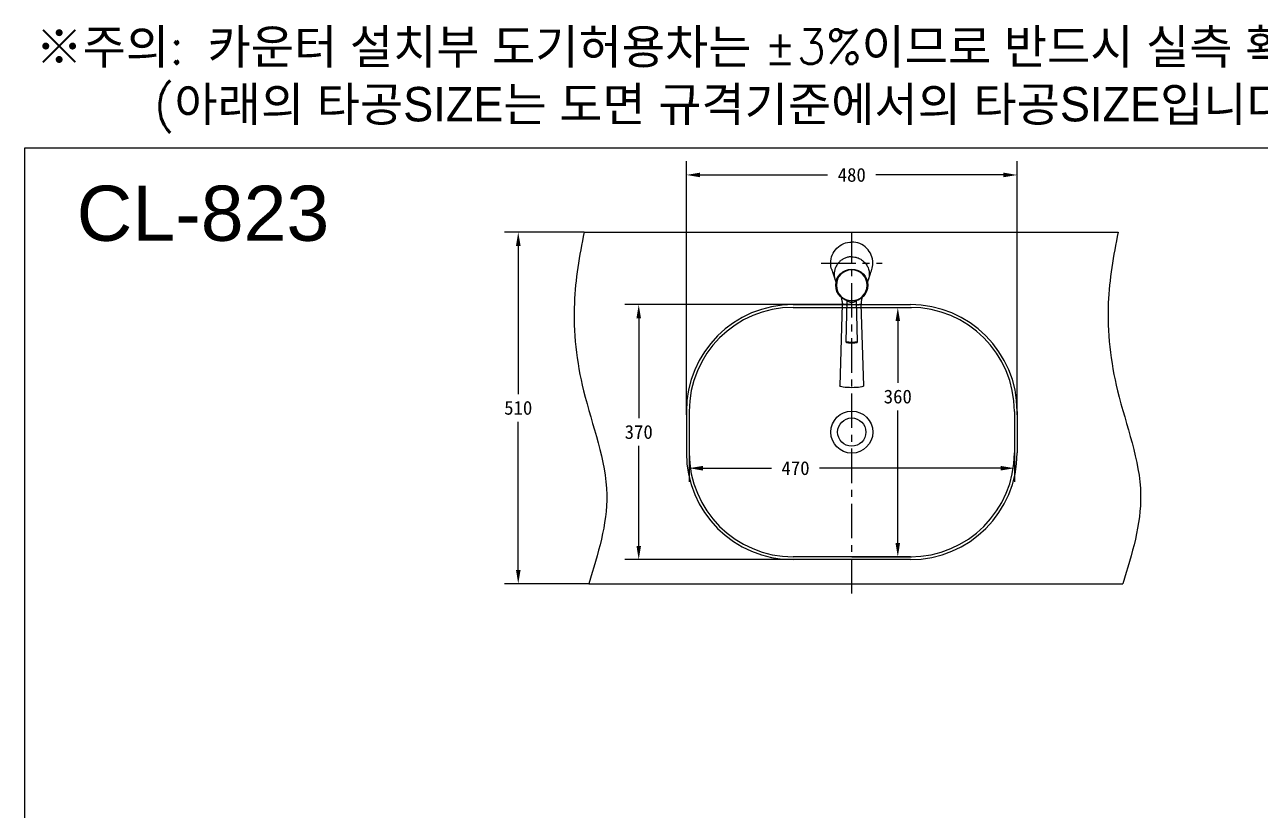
# Model space of a CAD drawing. Extents: x 6851 to 9951, y 0 to 2279.
# Drawn here: x 6851 to 8644, y 1139 to 2279 of the extents above; entities that cross this region are included whole.
import ezdxf

# ---------------------------------------------------------------- set-up
doc = ezdxf.new("R2010")
doc.units = 0
doc.header["$LTSCALE"] = 20
doc.header["$MEASUREMENT"] = 0
doc.linetypes.add('CENTER', pattern=[2, 1.25, -0.25, 0.25, -0.25])
doc.layers.get('0').update_dxf_attribs({"linetype": 'CONTINUOUS'})
doc.layers.get('DEFPOINTS').update_dxf_attribs({"linetype": 'CONTINUOUS'})
for name, color, linetype in [('1', 1, 'CONTINUOUS'), ('3', 3, 'CONTINUOUS'), ('5', 5, 'CONTINUOUS'), ('CENTER', 2, 'CENTER')]:
    doc.layers.add(name, color=color, linetype=linetype)
doc.styles.add('GHS', font='romans', dxfattribs={"bigfont": 'ghs'})
doc.dimstyles.new('Standard$0', dxfattribs={"dimtxt": 0.18, "dimasz": 0.18, "dimexe": 0.18, "dimexo": 0.0625, "dimgap": 0.09, "dimtad": 0, "dimtih": 1, "dimtoh": 1, "dimdec": 4, "dimzin": 0, "dimdsep": 46, "dimtxsty": 'Standard', "dimcen": 0.09, "dimadec": 0, "dimazin": 0, "dimtfac": 1, "dimtdec": 4, "dimtofl": 0, "dimtmove": 0, "dimatfit": 3, "dimfxl": 0, "dimtolj": 1, "dimtzin": 0, "dimarcsym": 0})

# ---------------------------------------------------------------- blocks, each defined once
blk = doc.blocks.new('*D40')
at = {"layer": '3', "color": 3, "lineweight": -2}
for p, q in [((7810.9, 1712.9), (7810.9, 2080.8)), ((8290.9, 1712.9), (8290.9, 2080.8)), ((7830.9, 2060.8), (8015.9, 2060.8)), ((8270.9, 2060.8), (8085.9, 2060.8))]:
    blk.add_line(p, q, dxfattribs=at)
at = {"layer": '3', "color": 3}
for points in [[(7830.9, 2064.2), (7830.9, 2057.5), (7810.9, 2060.8)], [(8270.9, 2064.2), (8270.9, 2057.5), (8290.9, 2060.8)]]:
    blk.add_solid(points, dxfattribs=at)
at = {"layer": 'DEFPOINTS', "color": 0}
for p in [(8290.9, 2060.8), (7810.9, 1712.9), (8290.9, 1712.9)]:
    blk.add_point(p, dxfattribs=at)
at = {"layer": '3', "color": 2, "insert": (8050.9, 2060.8), "char_height": 20, "attachment_point": 5}
blk.add_mtext('\\A1;480', dxfattribs=at)
blk = doc.blocks.new('*D41')
at = {"layer": '3', "color": 3, "lineweight": -2}
for p, q in [((8050.9, 1872.9), (7721.8, 1872.9)), ((7741.8, 1852.9), (7741.8, 1707.9)), ((7741.8, 1522.9), (7741.8, 1667.9)), ((8050.9, 1502.9), (7721.8, 1502.9))]:
    blk.add_line(p, q, dxfattribs=at)
at = {"layer": '3', "color": 3}
for points in [[(7738.5, 1852.9), (7745.1, 1852.9), (7741.8, 1872.9)], [(7738.5, 1522.9), (7745.1, 1522.9), (7741.8, 1502.9)]]:
    blk.add_solid(points, dxfattribs=at)
at = {"layer": 'DEFPOINTS', "color": 0}
for p in [(8050.9, 1872.9), (7741.8, 1502.9), (8050.9, 1502.9)]:
    blk.add_point(p, dxfattribs=at)
at = {"layer": '3', "color": 2, "insert": (7741.8, 1687.9), "char_height": 20, "attachment_point": 5}
blk.add_mtext('\\A1;370', dxfattribs=at)
blk = doc.blocks.new('*D42')
at = {"layer": '3', "color": 3, "lineweight": -2}
for p, q in [((8050.9, 1868.8), (8137.7, 1868.8)), ((8117.7, 1848.8), (8117.7, 1759.3)), ((8117.7, 1527), (8117.7, 1719.3)), ((8050.9, 1507), (8137.7, 1507))]:
    blk.add_line(p, q, dxfattribs=at)
at = {"layer": '3', "color": 3}
for points in [[(8114.4, 1848.8), (8121, 1848.8), (8117.7, 1868.8)], [(8114.4, 1527), (8121, 1527), (8117.7, 1507)]]:
    blk.add_solid(points, dxfattribs=at)
at = {"layer": 'DEFPOINTS', "color": 0}
for p in [(8050.9, 1868.8), (8050.9, 1507), (8117.7, 1507)]:
    blk.add_point(p, dxfattribs=at)
at = {"layer": '3', "color": 2, "insert": (8117.7, 1739.3), "char_height": 20, "attachment_point": 5}
blk.add_mtext('\\A1;360', dxfattribs=at)
blk = doc.blocks.new('*D43')
at = {"layer": '3', "color": 3, "lineweight": -2}
for p, q in [((7815, 1687.9), (7815, 1615.5)), ((8286.8, 1687.9), (8286.8, 1615.5)), ((7835, 1635.5), (7934.3, 1635.5)), ((8266.8, 1635.5), (8004.3, 1635.5))]:
    blk.add_line(p, q, dxfattribs=at)
at = {"layer": '3', "color": 3}
for points in [[(7835, 1638.8), (7835, 1632.1), (7815, 1635.5)], [(8266.8, 1638.8), (8266.8, 1632.1), (8286.8, 1635.5)]]:
    blk.add_solid(points, dxfattribs=at)
at = {"layer": 'DEFPOINTS', "color": 0}
for p in [(7815, 1687.9), (8286.8, 1687.9), (8286.8, 1635.5)]:
    blk.add_point(p, dxfattribs=at)
at = {"layer": '3', "color": 2, "insert": (7969.3, 1635.5), "char_height": 20, "attachment_point": 5}
blk.add_mtext('\\A1;470', dxfattribs=at)
blk = doc.blocks.new('*D74')
at = {"layer": '3', "color": 3, "lineweight": -2}
for p, q in [((7662.6, 1977.9), (7547, 1977.9)), ((7567, 1957.9), (7567, 1742.9)), ((7567, 1487.9), (7567, 1702.9)), ((7669.3, 1467.9), (7547, 1467.9))]:
    blk.add_line(p, q, dxfattribs=at)
at = {"layer": '3', "color": 3}
for points in [[(7563.7, 1957.9), (7570.4, 1957.9), (7567, 1977.9)], [(7563.7, 1487.9), (7570.4, 1487.9), (7567, 1467.9)]]:
    blk.add_solid(points, dxfattribs=at)
at = {"layer": 'DEFPOINTS', "color": 0}
for p in [(7662.6, 1977.9), (7567, 1467.9), (7669.3, 1467.9)]:
    blk.add_point(p, dxfattribs=at)
at = {"layer": '3', "color": 2, "insert": (7567, 1722.9), "char_height": 20, "attachment_point": 5}
blk.add_mtext('\\A1;510', dxfattribs=at)

msp = doc.modelspace()

# ---------------------------------------------------------------- linework, layer by layer
for p, q in [((7965.90492, 1872.85283), (8135.90492, 1872.85283)), ((7965.90492, 1868.75283), (8135.90492, 1868.75283)), ((7810.90492, 1717.85283), (7810.90492, 1657.85283)), ((7815.00492, 1717.85283), (7815.00492, 1657.85283)), ((8286.80492, 1717.85283), (8286.80492, 1657.85283)), ((8290.90492, 1717.85283), (8290.90492, 1657.85283)), ((8135.90492, 1506.95283), (7965.90492, 1506.95283)), ((8135.90492, 1502.85283), (7965.90492, 1502.85283))]:
    msp.add_line(p, q)
at = {"color": 7}
for radius in [30.5, 20.5]:
    msp.add_circle((8050.90492, 1687.85283), radius, dxfattribs=at)
for centre, radius, start, end in [((7965.90492, 1717.85283), 155, 90, 180), ((7965.90492, 1717.85283), 150.9, 90, 180), ((8135.90492, 1717.85283), 155, 0, 90), ((8135.90492, 1717.85283), 150.9, 0, 90), ((7965.90492, 1657.85283), 155, 180, 270), ((7965.90492, 1657.85283), 150.9, 180, 270), ((8135.90492, 1657.85283), 155, 270, 0), ((8135.90492, 1657.85283), 150.9, 270, 0)]:
    msp.add_arc(centre, radius, start, end)
at = {"layer": '1', "color": 7, "linetype": 'Continuous'}
for p, q in [((8037.02964, 1873.40619), (8033.46469, 1754.87159)), ((8043.83181, 1878.64756), (8042.36132, 1819.18737)), ((8059.44852, 1819.18684), (8057.97764, 1878.66252)), ((8068.34515, 1754.87159), (8064.7802, 1873.40619))]:
    msp.add_line(p, q, dxfattribs=at)
msp.add_circle((8050.90492, 1900.8769), 23.27387, dxfattribs=at)
at = {"layer": '1', "color": 7, "linetype": 'Continuous', "extrusion": (-1.26892e-17, -1.23723e-16, -1)}
msp.add_circle((-8050.90492, 1900.8769), 22.35241, dxfattribs=at)
at = {"layer": '1', "color": 7, "linetype": 'Continuous', "extrusion": (0, 0, -1)}
for start_param, end_param in [(4.7123889804, 6.2877014312), (3.1370765296, 4.7123889804)]:
    msp.add_ellipse((8050.90492, 1754.86025), major_axis=(-17.4404, 0), ratio=0.14708, start_param=start_param, end_param=end_param, dxfattribs=at)
at = {"layer": '1', "color": 5}
for points in [[(7662.62516, 1977.85283), (7655.73866, 1943.7256), (7642.60117, 1867.4051), (7657.45531, 1738.26396), (7711.67876, 1604.75341), (7682.78445, 1511.01289), (7669.32095, 1467.85283)], [(8437.36585, 1977.85283), (8430.47935, 1943.7256), (8417.34185, 1867.4051), (8432.19599, 1738.26396), (8486.41944, 1604.75341), (8457.52513, 1511.01289), (8444.06164, 1467.85283)]]:
    msp.add_open_spline(points, degree=3, knots=[30.4410867334, 30.4410867334, 30.4410867334, 30.4410867334, 134.2959113418, 262.3295507129, 416.7957286515, 548.5805242929, 548.5805242929, 548.5805242929, 548.5805242929], dxfattribs=at)
at = {"layer": '1', "color": 7, "linetype": 'Continuous'}
for points, knots in [([(8021.90042, 1923.44728), (8020.89137, 1926.51754), (8020.36489, 1929.76528), (8020.36028, 1936.97945), (8021.14801, 1940.97605), (8024.20784, 1948.38173), (8026.44614, 1951.74608), (8032.14219, 1957.45046), (8035.50622, 1959.69448), (8042.89643, 1962.76084), (8046.86987, 1963.55935), (8050.90492, 1963.55935)], [0, 0, 0, 0, 0.1683700448, 0.1683700448, 0.3762775336, 0.3762775336, 0.5841850224, 0.5841850224, 0.7920925112, 0.7920925112, 1, 1, 1, 1]), ([(8079.90941, 1923.44728), (8080.91847, 1926.51754), (8081.44495, 1929.76528), (8081.44956, 1936.97945), (8080.66182, 1940.97605), (8077.60198, 1948.38173), (8075.36369, 1951.74608), (8069.66764, 1957.45046), (8066.30361, 1959.69448), (8058.9134, 1962.76084), (8054.93997, 1963.55935), (8050.90492, 1963.55935)], [0, 0, 0, 0, 0.1683700448, 0.1683700448, 0.3762775336, 0.3762775336, 0.5841850224, 0.5841850224, 0.7920925112, 0.7920925112, 1, 1, 1, 1]), ([(8050.90492, 1942.16096), (8049.23926, 1942.16094), (8045.90795, 1941.83277), (8041.10313, 1940.37478), (8036.67515, 1938.00742), (8032.79415, 1934.82155), (8029.60935, 1930.93968), (8027.24286, 1926.51121), (8025.78573, 1921.70613), (8025.2936, 1916.70921), (8025.72393, 1912.33972), (8026.41409, 1909.72026), (8026.73928, 1908.73439)], [0, 0, 0, 0, 0.1039148877, 0.207829893, 0.3117448984, 0.4156599037, 0.519574909, 0.6234899143, 0.7274049197, 0.831319925, 0.9352349303, 1, 1, 1, 1]), ([(8050.90492, 1942.16095), (8052.40362, 1942.08362), (8055.58699, 1941.91936), (8060.46408, 1940.48477), (8065.40185, 1937.89892), (8069.93991, 1933.97184), (8073.56053, 1928.86598), (8075.83947, 1922.96093), (8076.66679, 1916.22176), (8075.96073, 1911.57734), (8075.19505, 1909.12186)], [0, 0, 0, 0, 0.094437786, 0.2005935521, 0.317702508, 0.4437684518, 0.5755080381, 0.7086946999, 0.8388722125, 1, 1, 1, 1]), ([(8021.89289, 1923.46567), (8022.07901, 1922.89993), (8022.45594, 1921.75413), (8023.01602, 1920.05164), (8023.56437, 1918.38481), (8024.08828, 1916.79227), (8024.5883, 1915.27234), (8025.065, 1913.82331), (8025.51893, 1912.44348), (8025.95066, 1911.13112), (8026.35264, 1909.90921), (8026.61105, 1909.12372), (8026.73265, 1908.75408)], [0, 0, 0, 0, 0.1165972969, 0.2358768861, 0.3496882331, 0.458170823, 0.5614641392, 0.6597076643, 0.7530408792, 0.8416032634, 0.9255342948, 1, 1, 1, 1]), ([(8075.07718, 1908.75408), (8075.19879, 1909.12372), (8075.45719, 1909.90921), (8075.85917, 1911.13112), (8076.2909, 1912.44348), (8076.74484, 1913.82331), (8077.22154, 1915.27234), (8077.72155, 1916.79227), (8078.24546, 1918.38481), (8078.7938, 1920.05164), (8079.35388, 1921.75413), (8079.73083, 1922.89993), (8079.91694, 1923.46567)], [0, 0, 0, 0, 0.0744657052, 0.1583967366, 0.2469591208, 0.3402923357, 0.4385358608, 0.541829177, 0.6503117669, 0.7641231139, 0.8834027031, 1, 1, 1, 1]), ([(8026.73392, 1908.75023), (8026.89413, 1908.26442), (8027.21527, 1907.31376), (8027.67182, 1906.02179), (8027.95813, 1905.23375), (8028.07162, 1904.92446)], [0, 0, 0, 0, 0.396041779, 0.7631879061, 1, 1, 1, 1]), ([(8073.76169, 1904.98905), (8073.88279, 1905.31956), (8074.17123, 1906.11514), (8074.61882, 1907.38513), (8074.92473, 1908.29161), (8075.07592, 1908.75023)], [0, 0, 0, 0, 0.2546671215, 0.6155493547, 1, 1, 1, 1]), ([(8035.52734, 1883.44692), (8035.68291, 1882.89297), (8036.03918, 1881.56381), (8036.54877, 1879.30374), (8036.98067, 1876.5097), (8037.05222, 1874.4931), (8037.02977, 1873.40855)], [0, 0, 0, 0, 0.1694244541, 0.4049955177, 0.6817739856, 1, 1, 1, 1]), ([(8064.78005, 1873.40855), (8064.75762, 1874.4931), (8064.82917, 1876.5097), (8065.26107, 1879.30374), (8065.77633, 1881.58898), (8066.1403, 1882.94281), (8066.30345, 1883.52139)], [0, 0, 0, 0, 0.3158276968, 0.5905202175, 0.8243158944, 1, 1, 1, 1]), ([(8043.12188, 1872.13172), (8042.839, 1872.20395), (8041.8484, 1872.46727), (8040.35762, 1872.90769), (8038.87879, 1873.35092), (8037.5473, 1873.68389), (8037.09835, 1873.63743), (8037.04049, 1873.46909)], [0, 0, 0, 0, 0.0796284056, 0.2863010565, 0.4802660384, 0.6679219231, 1, 1, 1, 1]), ([(8057.97705, 1878.6744), (8057.98294, 1878.39083), (8057.39334, 1877.79092), (8055.28985, 1876.55577), (8053.60638, 1875.92219), (8049.80846, 1875.65241), (8047.86267, 1876.06708), (8045.10291, 1877.26184), (8044.17376, 1878.01358), (8043.85749, 1878.53922), (8043.83358, 1878.60964), (8043.8368, 1878.66603)], [0, 0, 0, 0, 0.2216298059, 0.2216298059, 0.4653464907, 0.4653464907, 0.7090631755, 0.7090631755, 0.9527798602, 0.9527798602, 1, 1, 1, 1]), ([(8058.87171, 1872.17918), (8059.09301, 1872.23659), (8059.68081, 1872.39373), (8060.55339, 1872.6421), (8061.44779, 1872.90729), (8062.22742, 1873.14012), (8062.90009, 1873.33467), (8063.47068, 1873.48556), (8063.94178, 1873.58782), (8064.31332, 1873.63621), (8064.55896, 1873.6263), (8064.70499, 1873.57144), (8064.75446, 1873.51205), (8064.76837, 1873.474), (8064.76937, 1873.47103)], [0, 0, 0, 0, 0.0565339337, 0.1551970107, 0.2538600876, 0.3525231646, 0.4511862415, 0.5498493184, 0.6485123954, 0.7471754723, 0.8458385492, 0.9198358569, 0.9938331646, 1, 1, 1, 1]), ([(8042.36129, 1819.18601), (8042.36129, 1819.18566), (8042.36129, 1819.18531), (8042.36215, 1819.00103), (8043.27487, 1818.81665), (8046.41156, 1818.55435), (8048.6332, 1818.47589), (8050.90492, 1818.47589)], [0, 0, 0, 0, 0.0009363363, 0.0009363363, 0.5004681682, 0.5004681682, 1, 1, 1, 1]), ([(8042.38248, 1819.18643), (8042.37211, 1819.09539), (8042.37184, 1818.87115), (8042.5287, 1818.54663), (8042.75779, 1818.29691), (8043.00531, 1818.1321), (8043.30555, 1817.9978), (8043.71887, 1817.87571), (8044.31226, 1817.75771), (8045.08111, 1817.65029), (8045.982, 1817.55918), (8047.01084, 1817.4846), (8048.12234, 1817.42897), (8049.29451, 1817.39264), (8050.23447, 1817.37976), (8050.77138, 1817.37831), (8050.90492, 1817.37831)], [0, 0, 0, 0, 0.0255289286, 0.0665186558, 0.1050793134, 0.147590505, 0.2022329841, 0.2876192952, 0.3879431802, 0.483246075, 0.5833898733, 0.6810669572, 0.7774904014, 0.8732123486, 0.968553814, 1, 1, 1, 1]), ([(8050.90492, 1818.47589), (8053.17662, 1818.47589), (8055.3992, 1818.5543), (8058.53955, 1818.81716), (8059.45042, 1818.99993), (8059.44853, 1819.1863), (8059.44853, 1819.18677), (8059.44851, 1819.18724)], [0, 0, 0, 0, 0.4993757051, 0.4993757051, 0.9987514103, 0.9987514103, 1, 1, 1, 1]), ([(8050.90492, 1817.37831), (8051.11721, 1817.37831), (8051.73104, 1817.38095), (8052.74258, 1817.39809), (8053.89926, 1817.4379), (8054.98667, 1817.49647), (8055.98016, 1817.57276), (8056.86043, 1817.6664), (8057.61449, 1817.77672), (8058.25283, 1817.91571), (8058.67749, 1818.05466), (8059.05487, 1818.29164), (8059.30961, 1818.58784), (8059.45134, 1818.91809), (8059.43728, 1819.12112), (8059.42704, 1819.18449)], [0, 0, 0, 0, 0.0499149549, 0.1450976615, 0.2405338778, 0.3363582255, 0.4328172509, 0.5302677672, 0.6293876081, 0.731922272, 0.844773037, 0.897852397, 0.9396832262, 0.9818177008, 1, 1, 1, 1])]:
    msp.add_open_spline(points, degree=3, knots=knots, dxfattribs=at)
at = {"layer": '5', "color": 5}
for p, q in [((7662.62516, 1977.85283), (8437.36585, 1977.85283)), ((7669.32095, 1467.85283), (8444.06164, 1467.85283))]:
    msp.add_line(p, q, dxfattribs=at)
at = {"layer": '5', "color": 212}
msp.add_lwpolyline([(6850.90492, 2100), (9950.90492, 2100), (9950.90492, 0), (6850.90492, 0)], close=True, dxfattribs=at)
at = {"layer": 'CENTER', "color": 1, "linetype": 'CENTER', "ltscale": 2}
for p, q in [((8050.90492, 1453.9812), (8050.90492, 1976.74594)), ((8006.5953, 1932.85283), (8095.24395, 1932.85283))]:
    msp.add_line(p, q, dxfattribs=at)

# ---------------------------------------------------------------- texts
at = {"insert": (6926.29687, 2045.27793), "char_height": 80, "width": 460, "attachment_point": 1, "style": 'GHS'}
msp.add_mtext('{\\fArial|b0|i0|c0|p34;CL-823}', dxfattribs=at)
at = {"layer": '3', "insert": (6866.77975, 2271.83081), "char_height": 50, "attachment_point": 1, "style": 'GHS'}
msp.add_mtext_dynamic_manual_height_columns('{\\fGulim|b0|i0|c129|p50;※주의}: {\\fGulim|b0|i0|c129|p50;카운터 설치부 도기허용차는 }±3%{\\fGulim|b0|i0|c129|p50;이므로 반드시 실측 확인 후 시공하십시오}.\\P     ({\\fGulim|b0|i0|c129|p50;아래의 타공SIZE는 도면 규격기준에서의 타공SIZE입니다.)}', width=3042.4010348, gutter_width=13.505, heights=[0], dxfattribs=at)

# ---------------------------------------------------------------- dimensions: what is measured, and where the dimension line sits
at = {"layer": '3'}
dim = msp.add_linear_dim(base=(8290.90492, 2060.83803), p1=(7810.90492, 1712.85283), p2=(8290.90492, 1712.85283), dimstyle='Standard$0', override={"dimtxt": 20, "dimasz": 20, "dimexe": 20, "dimexo": 0, "dimgap": 10, "dimzin": 8, "dimclrd": 3, "dimclre": 3, "dimclrt": 2}, dxfattribs=at)
dim.commit()
dim.dimension.update_dxf_attribs({"geometry": '*D40', "text_midpoint": (8050.90492, 2060.83803)})
dim = msp.add_linear_dim(base=(7567.01822, 1467.85283), p1=(7662.62516, 1977.85283), p2=(7669.32095, 1467.85283), angle=90, dimstyle='Standard$0', override={"dimtxt": 20, "dimasz": 20, "dimexe": 20, "dimexo": 0, "dimgap": 10, "dimzin": 8, "dimclrd": 3, "dimclre": 3, "dimclrt": 2}, dxfattribs=at)
dim.commit()
dim.dimension.update_dxf_attribs({"geometry": '*D74', "text_midpoint": (7567.01822, 1722.85283)})
dim = msp.add_linear_dim(base=(7741.80673, 1502.85283), p1=(8050.90492, 1872.85283), p2=(8050.90492, 1502.85283), angle=90, dimstyle='Standard$0', override={"dimtxt": 20, "dimasz": 20, "dimexe": 20, "dimexo": 0, "dimgap": 10, "dimzin": 8, "dimclrd": 3, "dimclre": 3, "dimclrt": 2}, dxfattribs=at)
dim.commit()
dim.dimension.update_dxf_attribs({"geometry": '*D41', "text_midpoint": (7741.80673, 1687.85283), "dimtype": 160})
dim = msp.add_linear_dim(base=(8117.68656, 1506.95283), p1=(8050.90492, 1868.75283), p2=(8050.90492, 1506.95283), angle=90, text='360', dimstyle='Standard$0', override={"dimtxt": 20, "dimasz": 20, "dimexe": 20, "dimexo": 0, "dimgap": 10, "dimdec": 0, "dimzin": 8, "dimclrd": 3, "dimclre": 3, "dimclrt": 2}, dxfattribs=at)
dim.commit()
dim.dimension.update_dxf_attribs({"geometry": '*D42', "text_midpoint": (8117.68656, 1739.26726), "dimtype": 160})
dim = msp.add_linear_dim(base=(8286.80492, 1635.45023), p1=(7815.00492, 1687.85283), p2=(8286.80492, 1687.85283), text='470', dimstyle='Standard$0', override={"dimtxt": 20, "dimasz": 20, "dimexe": 20, "dimexo": 0, "dimgap": 10, "dimdec": 0, "dimzin": 8, "dimclrd": 3, "dimclre": 3, "dimclrt": 2}, dxfattribs=at)
dim.commit()
dim.dimension.update_dxf_attribs({"geometry": '*D43', "text_midpoint": (7969.29848, 1635.45023), "dimtype": 160})

doc.saveas('drawing.dxf')
